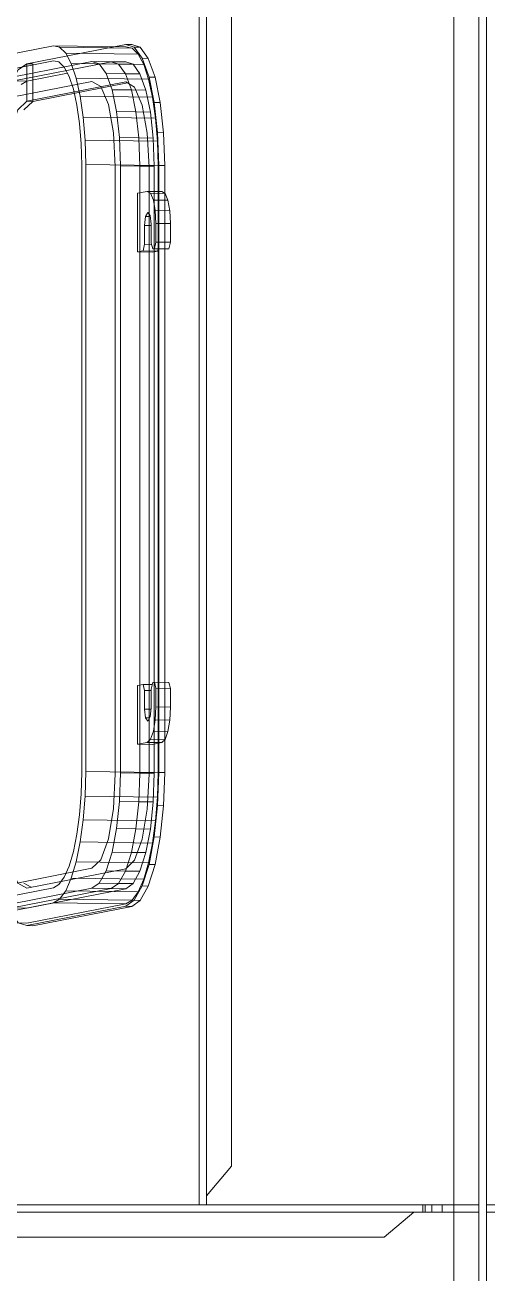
# Model space of a CAD drawing. Header units: millimetres. Extents: x -35117 to 70520, y -28859 to 27816.
# Drawn here: x -21132 to -20762, y -6886 to -5889 of the extents above; entities that cross this region are included whole.
import ezdxf

# ---------------------------------------------------------------- set-up
doc = ezdxf.new("R2010")
doc.units = ezdxf.units.MM
doc.layers.add('-1109', color=7, linetype='Continuous')
doc.layers.add('9', color=7, linetype='Continuous')

msp = doc.modelspace()

# ---------------------------------------------------------------- linework, layer by layer
at = {"layer": '-1109', "color": 1, "lineweight": 0}
for p, q in [((-22162.075, -6831.813), (-20813.075, -6831.813)), ((-20813.075, -6831.813), (-20813.075, -6837.812)), ((-20813.075, -6831.813), (-20811.171, -6831.813)), ((-20811.171, -6831.813), (-20811.171, -6837.812)), ((-20811.171, -6831.813), (-20805.751, -6831.813)), ((-20805.751, -6831.813), (-20805.751, -6837.812)), ((-20805.751, -6831.813), (-20797.64, -6831.813)), ((-20797.64, -6831.813), (-20797.64, -6837.812)), ((-20797.64, -6831.813), (-20788.075, -6831.813)), ((-20788.075, -6831.813), (-20788.075, -6837.812)), ((-20788.075, -6831.813), (-20768.074, -6831.813)), ((-20768.074, -6831.813), (-20768.074, -6837.812)), ((-20762.075, -6837.812), (-20762.075, -6831.813)), ((-20762.075, -6831.813), (-19413.075, -6831.813)), ((-20813.075, -6837.812), (-22162.075, -6837.812)), ((-20811.171, -6837.812), (-20813.075, -6837.812)), ((-20805.751, -6837.812), (-20811.171, -6837.812)), ((-20797.64, -6837.812), (-20805.751, -6837.812)), ((-20788.075, -6837.812), (-20797.64, -6837.812)), ((-20768.074, -6837.812), (-20788.075, -6837.812)), ((-19413.075, -6837.812), (-20762.075, -6837.812))]:
    msp.add_line(p, q, dxfattribs=at)
for points in [[(-20762.075, -5433.813), (-20762.075, -7926.812), (-20768.074, -7926.812), (-20768.074, -5433.813), (-20762.075, -5433.813)], [(-20768.074, -7919.662), (-20768.074, -5440.963), (-20788.075, -5464.799), (-20788.075, -7895.826), (-20768.074, -7919.662)], [(-20992.073, -6831.813), (-20992.073, -5721.814), (-20986.074, -5721.814), (-20986.074, -6831.813), (-20992.073, -6831.813)], [(-20986.074, -5728.964), (-20986.074, -6824.662), (-20966.072, -6800.827), (-20966.072, -5752.8), (-20986.074, -5728.964)], [(-20820.223, -6837.812), (-22154.927, -6837.812), (-22131.087, -6857.814), (-20844.063, -6857.814), (-20820.223, -6837.812)]]:
    msp.add_lwpolyline(points, dxfattribs=at)
at = {"layer": '9', "color": 251, "lineweight": 0}
for p, q in [((-21045.809, -5907.026), (-21103.762, -5906.213)), ((-21040.956, -5911.761), (-21045.809, -5907.026)), ((-21039.199, -5906.301), (-21044.026, -5906.233)), ((-21032.826, -5915.232), (-21039.199, -5906.301)), ((-21188.008, -5932.734), (-21108.815, -5917.266)), ((-21040.956, -5911.761), (-21098.909, -5910.948)), ((-21036.476, -5920.115), (-21040.956, -5911.761)), ((-21032.826, -5915.232), (-21037.66, -5915.165)), ((-21027.364, -5930.354), (-21032.826, -5915.232)), ((-21141.646, -5933.386), (-21062.447, -5917.916)), ((-21036.476, -5920.115), (-21094.435, -5919.303)), ((-21056.557, -5919.758), (-21072.011, -5919.541)), ((-21051.064, -5927.465), (-21066.518, -5927.249)), ((-21051.064, -5927.465), (-21056.557, -5919.758)), ((-21044.966, -5919.923), (-21056.557, -5919.76)), ((-21044.966, -5919.923), (-21039.473, -5927.627)), ((-21032.558, -5931.768), (-21036.476, -5920.115)), ((-21130.055, -5933.548), (-21188.008, -5932.734)), ((-21077.901, -5933.676), (-21157.1, -5949.145)), ((-21134.499, -5936.103), (-21130.055, -5933.548)), ((-21130.055, -5949.523), (-21050.856, -5934.056)), ((-21032.558, -5931.768), (-21090.511, -5930.955)), ((-21039.473, -5927.627), (-21051.064, -5927.465)), ((-21046.346, -5940.509), (-21051.064, -5927.465)), ((-21039.473, -5927.627), (-21034.755, -5940.672)), ((-21029.341, -5946.273), (-21032.558, -5931.768)), ((-21027.364, -5930.354), (-21032.192, -5930.285)), ((-21023.165, -5950.63), (-21027.364, -5930.354)), ((-21029.341, -5946.273), (-21087.294, -5945.462)), ((-21046.346, -5940.509), (-21061.8, -5940.292)), ((-21042.726, -5958.003), (-21046.346, -5940.509)), ((-21034.755, -5940.672), (-21046.346, -5940.51)), ((-21034.755, -5940.672), (-21031.136, -5958.165)), ((-21026.949, -5963.07), (-21029.341, -5946.273)), ((-21132.356, -5956.457), (-21125.228, -5949.592)), ((-21125.228, -5949.592), (-21130.055, -5949.523)), ((-21023.165, -5950.63), (-21027.999, -5950.561)), ((-21020.528, -5974.682), (-21023.165, -5950.63)), ((-21026.949, -5963.07), (-21084.902, -5962.258)), ((-21042.726, -5958.003), (-21058.18, -5957.786)), ((-21031.136, -5958.165), (-21042.726, -5958.003)), ((-21040.45, -5978.753), (-21042.726, -5958.003)), ((-21031.136, -5958.165), (-21028.859, -5978.915)), ((-21025.472, -5981.518), (-21026.949, -5963.07)), ((-21020.528, -5974.682), (-21025.356, -5974.613)), ((-21019.631, -6000.869), (-21020.528, -5974.682)), ((-21025.472, -5981.518), (-21083.431, -5980.706)), ((-21040.45, -5978.753), (-21055.904, -5978.535)), ((-21028.859, -5978.915), (-21040.45, -5978.753)), ((-21039.675, -6001.347), (-21040.45, -5978.753)), ((-21028.859, -5978.915), (-21028.084, -6001.509)), ((-21024.977, -6000.903), (-21025.472, -5981.518)), ((-21024.977, -6000.903), (-21082.93, -6000.091)), ((-21039.675, -6001.347), (-21055.129, -6001.129)), ((-21028.084, -6001.509), (-21039.675, -6001.347)), ((-21039.675, -6486.68), (-21039.675, -6001.347)), ((-21028.084, -6001.509), (-21028.084, -6486.842)), ((-21024.977, -6486.236), (-21024.977, -6000.903)), ((-21019.631, -6000.869), (-21024.459, -6000.801)), ((-21019.631, -6486.201), (-21019.631, -6000.869)), ((-21041.396, -6023.057), (-21033.632, -6021.539)), ((-21041.396, -6069.993), (-21041.396, -6023.057)), ((-21019.368, -6023.233), (-21030.959, -6023.071)), ((-21019.368, -6023.233), (-21017.098, -6028.633)), ((-21017.098, -6028.633), (-21028.688, -6028.471)), ((-21015.584, -6037.086), (-21027.175, -6036.924)), ((-21017.098, -6028.633), (-21015.584, -6037.086)), ((-21015.584, -6037.086), (-21015.053, -6047.299)), ((-21034.944, -6041.697), (-21031.197, -6041.751)), ((-21015.053, -6047.299), (-21026.644, -6047.137)), ((-21035.701, -6048.907), (-21030.525, -6048.979)), ((-21015.053, -6047.299), (-21015.053, -6062.28)), ((-21035.701, -6063.887), (-21030.226, -6063.963)), ((-21015.053, -6062.28), (-21026.644, -6062.118)), ((-21015.053, -6062.28), (-21016.347, -6067.526)), ((-21036.995, -6069.134), (-21025.405, -6069.296)), ((-21016.347, -6067.526), (-21027.938, -6067.364)), ((-21025.405, -6069.296), (-21025.008, -6067.677)), ((-21036.995, -6415.826), (-21029.634, -6415.93)), ((-21035.701, -6420.567), (-21030.525, -6420.642)), ((-21015.053, -6418.96), (-21026.644, -6418.797)), ((-21015.053, -6418.96), (-21015.053, -6433.94)), ((-21035.701, -6435.548), (-21030.641, -6435.618)), ((-21015.053, -6433.94), (-21026.644, -6433.778)), ((-21015.053, -6433.94), (-21015.584, -6444.361)), ((-21034.944, -6442.462), (-21031.71, -6442.506)), ((-21015.584, -6444.361), (-21027.175, -6444.2)), ((-21015.584, -6444.361), (-21017.098, -6453.405)), ((-21017.098, -6453.405), (-21028.688, -6453.242)), ((-21017.098, -6453.405), (-21019.368, -6459.692)), ((-21022.042, -6462.268), (-21033.632, -6462.106)), ((-21019.368, -6459.692), (-21030.959, -6459.53)), ((-21019.368, -6459.692), (-21022.042, -6462.268)), ((-21024.977, -6486.236), (-21082.93, -6485.424)), ((-21019.631, -6486.201), (-21024.459, -6486.134)), ((-21020.528, -6512.742), (-21019.631, -6486.201)), ((-21039.675, -6486.68), (-21055.129, -6486.463)), ((-21040.45, -6509.576), (-21039.675, -6486.68)), ((-21028.084, -6486.842), (-21039.675, -6486.68)), ((-21028.084, -6486.842), (-21028.859, -6509.739)), ((-21025.472, -6505.815), (-21024.977, -6486.236)), ((-21025.472, -6505.815), (-21083.431, -6505.003)), ((-21026.949, -6524.836), (-21025.472, -6505.815)), ((-21040.45, -6509.576), (-21055.904, -6509.359)), ((-21042.726, -6531.216), (-21040.45, -6509.576)), ((-21028.859, -6509.739), (-21040.45, -6509.576)), ((-21028.859, -6509.739), (-21031.136, -6531.378)), ((-21020.528, -6512.742), (-21025.362, -6512.675)), ((-21023.165, -6537.823), (-21020.528, -6512.742)), ((-21026.949, -6524.836), (-21084.902, -6524.025)), ((-21029.341, -6542.569), (-21026.949, -6524.836)), ((-21042.726, -6531.216), (-21058.18, -6530.998)), ((-21046.346, -6550.123), (-21042.726, -6531.216)), ((-21031.136, -6531.378), (-21042.726, -6531.216)), ((-21031.136, -6531.378), (-21034.755, -6550.285)), ((-21029.341, -6542.569), (-21087.294, -6541.757)), ((-21032.558, -6558.331), (-21029.341, -6542.569)), ((-21023.165, -6537.823), (-21027.999, -6537.754)), ((-21027.364, -6559.739), (-21023.165, -6537.823)), ((-21046.346, -6550.123), (-21061.8, -6549.906)), ((-21051.064, -6565.01), (-21046.346, -6550.123)), ((-21034.755, -6550.285), (-21046.346, -6550.123)), ((-21034.755, -6550.285), (-21039.473, -6565.173)), ((-21032.558, -6558.331), (-21090.511, -6557.518)), ((-21051.064, -6565.01), (-21066.518, -6564.793)), ((-21056.557, -6574.862), (-21051.064, -6565.01)), ((-21039.473, -6565.173), (-21051.064, -6565.01)), ((-21039.473, -6565.173), (-21044.966, -6575.024)), ((-21036.476, -6571.516), (-21032.558, -6558.331)), ((-21032.826, -6576.994), (-21027.364, -6559.739)), ((-21027.364, -6559.739), (-21032.192, -6559.671)), ((-21132.356, -6574.649), (-21126.546, -6577.975)), ((-21036.476, -6571.516), (-21094.435, -6570.704)), ((-21056.557, -6574.862), (-21072.011, -6574.646)), ((-21062.447, -6579.008), (-21056.557, -6574.862)), ((-21044.966, -6575.024), (-21056.557, -6574.862)), ((-21044.966, -6575.024), (-21050.856, -6579.17)), ((-21040.956, -6581.617), (-21036.476, -6571.516)), ((-21040.956, -6581.617), (-21098.909, -6580.806)), ((-21062.447, -6579.008), (-21077.901, -6578.791)), ((-21050.856, -6579.17), (-21062.447, -6579.008)), ((-21045.809, -6588.25), (-21040.956, -6581.617)), ((-21039.199, -6588.415), (-21032.826, -6576.994)), ((-21032.826, -6576.994), (-21037.66, -6576.927)), ((-21050.856, -6591.154), (-21108.815, -6590.342)), ((-21045.809, -6588.25), (-21103.762, -6587.439)), ((-21050.856, -6591.154), (-21045.809, -6588.25)), ((-21046.028, -6593.219), (-21050.856, -6593.151)), ((-21046.028, -6593.219), (-21039.199, -6588.415)), ((-21039.199, -6588.415), (-21044.026, -6588.346))]:
    msp.add_line(p, q, dxfattribs=at)
for points in [[(-21188.008, -6605.812), (-21108.815, -6590.342), (-21103.762, -6587.439), (-21098.909, -6580.806), (-21094.435, -6570.704), (-21090.511, -6557.518), (-21087.294, -6541.757), (-21084.902, -6524.025), (-21083.431, -6505.003), (-21082.93, -6485.424), (-21082.93, -6000.091), (-21083.431, -5980.706), (-21084.902, -5962.258), (-21087.294, -5945.462), (-21090.511, -5930.955), (-21094.435, -5919.303), (-21098.909, -5910.948), (-21103.762, -5906.213), (-21108.815, -5905.282)], [(-21108.815, -5905.282), (-21188.008, -5920.75), (-21188.008, -5932.734)], [(-21130.055, -6608.619), (-21050.856, -6593.151), (-21044.026, -6588.346), (-21037.66, -6576.927), (-21032.192, -6559.671), (-21027.999, -6537.754), (-21025.362, -6512.675), (-21024.459, -6486.134), (-21024.459, -6000.801), (-21025.356, -5974.613), (-21027.999, -5950.561), (-21032.192, -5930.285), (-21037.66, -5915.165), (-21044.026, -5906.233), (-21050.856, -5904.097)], [(-21050.856, -5904.097), (-21130.055, -5919.564), (-21130.055, -5949.523)], [(-21045.809, -5907.026), (-21050.856, -5906.094), (-21108.815, -5905.282)], [(-21039.199, -5906.301), (-21046.028, -5904.165), (-21050.856, -5904.097)], [(-21108.815, -5917.266), (-21104.372, -5918.086), (-21100.099, -5922.253), (-21096.163, -5929.605), (-21092.708, -5939.859), (-21089.876, -5952.621), (-21087.77, -5967.405), (-21086.476, -5983.638), (-21086.037, -6000.695), (-21086.037, -6486.03), (-21086.476, -6503.26), (-21087.77, -6519.999), (-21089.876, -6535.604), (-21092.708, -6549.473), (-21096.157, -6561.076), (-21100.099, -6569.966), (-21104.372, -6575.801), (-21108.815, -6578.358), (-21188.008, -6593.827)], [(-21188.008, -5932.734), (-21130.055, -5933.548), (-21097.457, -5927.18)], [(-21077.901, -5917.698), (-21157.1, -5933.169), (-21157.1, -5949.145), (-21164.235, -5956.01), (-21170.278, -5972.778), (-21174.318, -5996.894), (-21175.74, -6024.687), (-21175.74, -6510.02), (-21174.318, -6537.258), (-21170.278, -6559.796), (-21164.235, -6574.202), (-21157.1, -6578.282)], [(-21157.1, -6594.261), (-21077.901, -6578.791), (-21072.011, -6574.646), (-21066.518, -6564.793), (-21061.8, -6549.906), (-21058.18, -6530.998), (-21055.904, -6509.359), (-21055.129, -6486.463), (-21055.129, -6001.129), (-21055.904, -5978.535), (-21058.18, -5957.786), (-21061.8, -5940.292), (-21066.518, -5927.249), (-21072.011, -5919.541), (-21077.901, -5917.698)], [(-21130.055, -5919.564), (-21136.891, -5924.369), (-21143.257, -5935.789), (-21148.726, -5953.045), (-21152.919, -5974.961), (-21155.556, -6000.044), (-21156.459, -6026.582), (-21156.459, -6511.917), (-21155.556, -6538.104), (-21152.919, -6562.156), (-21148.726, -6582.432), (-21143.257, -6597.551), (-21136.891, -6606.485), (-21130.055, -6608.619)], [(-21130.055, -6578.66), (-21137.19, -6574.58), (-21143.233, -6560.176), (-21147.273, -6537.637), (-21148.69, -6510.398), (-21148.69, -6025.065), (-21147.273, -5997.271), (-21143.233, -5973.156), (-21137.19, -5956.39), (-21130.055, -5949.523), (-21130.055, -5919.564)], [(-21062.447, -5917.916), (-21056.557, -5919.76), (-21051.064, -5927.465), (-21046.346, -5940.51), (-21042.726, -5958.003), (-21040.45, -5978.753), (-21039.675, -6001.347), (-21039.675, -6486.68), (-21040.45, -6509.576), (-21042.726, -6531.216), (-21046.346, -6550.123), (-21051.064, -6565.01), (-21056.557, -6574.862), (-21062.447, -6579.008), (-21141.646, -6594.477)], [(-21130.055, -5933.548), (-21130.055, -5921.563), (-21130.757, -5921.553)], [(-21125.228, -5949.592), (-21125.228, -5919.633), (-21130.055, -5919.564)], [(-21056.557, -5919.758), (-21062.447, -5917.915), (-21077.901, -5917.698)], [(-21062.447, -5917.916), (-21050.856, -5918.078), (-21044.966, -5919.923)], [(-21157.1, -6578.282), (-21077.901, -6562.812), (-21070.772, -6555.947), (-21064.73, -6539.18), (-21060.689, -6515.065), (-21059.267, -6487.272), (-21059.267, -6001.937), (-21060.689, -5974.7), (-21064.73, -5952.163), (-21070.772, -5937.756), (-21077.901, -5933.676)], [(-21050.856, -5934.056), (-21043.727, -5938.136), (-21037.685, -5952.542), (-21033.644, -5975.079), (-21032.222, -6002.317), (-21032.222, -6487.651), (-21033.644, -6515.444), (-21037.679, -6539.559), (-21043.727, -6556.327), (-21050.856, -6563.192), (-21130.055, -6578.66)], [(-21130.055, -5949.523), (-21125.228, -5949.592), (-21049.538, -5934.809)], [(-21033.632, -6021.539), (-21022.042, -6021.702), (-21019.368, -6023.233)], [(-21033.632, -6021.539), (-21030.959, -6023.071), (-21028.688, -6028.471), (-21027.175, -6036.924), (-21026.644, -6047.137), (-21026.644, -6062.118), (-21027.938, -6067.364), (-21029.231, -6067.616)], [(-21033.113, -6038.417), (-21034.944, -6041.697), (-21035.701, -6048.907), (-21035.701, -6063.887), (-21036.995, -6069.134), (-21041.396, -6069.993)], [(-21029.231, -6067.616), (-21030.525, -6062.875), (-21030.525, -6047.897), (-21031.282, -6040.983), (-21033.113, -6038.417)], [(-21025.405, -6069.296), (-21029.805, -6070.155), (-21041.396, -6069.993)], [(-21016.347, -6067.526), (-21017.641, -6067.778), (-21029.231, -6067.616)], [(-21027.938, -6414.057), (-21026.644, -6418.797), (-21026.644, -6433.778), (-21027.175, -6444.2), (-21028.688, -6453.242), (-21030.959, -6459.53), (-21033.632, -6462.106), (-21041.396, -6463.621)], [(-21041.396, -6463.621), (-21041.396, -6416.687), (-21036.995, -6415.826)], [(-21036.995, -6415.826), (-21035.701, -6420.567), (-21035.701, -6435.548), (-21034.944, -6442.462), (-21033.113, -6445.028)], [(-21033.113, -6445.028), (-21031.282, -6441.745), (-21030.525, -6434.536), (-21030.525, -6419.557), (-21029.231, -6414.311), (-21027.938, -6414.057)], [(-21027.938, -6414.057), (-21016.347, -6414.219), (-21015.053, -6418.96)], [(-21022.042, -6462.268), (-21029.805, -6463.784), (-21041.396, -6463.621)], [(-21157.1, -6594.261), (-21141.646, -6594.477), (-21062.447, -6579.008)], [(-21050.856, -6579.17), (-21130.055, -6594.639), (-21141.646, -6594.477)], [(-21188.008, -6605.812), (-21130.055, -6606.623), (-21050.856, -6591.154)], [(-21130.055, -6608.619), (-21125.228, -6608.688), (-21046.028, -6593.219)]]:
    msp.add_lwpolyline(points, dxfattribs=at)

doc.saveas('drawing.dxf')
